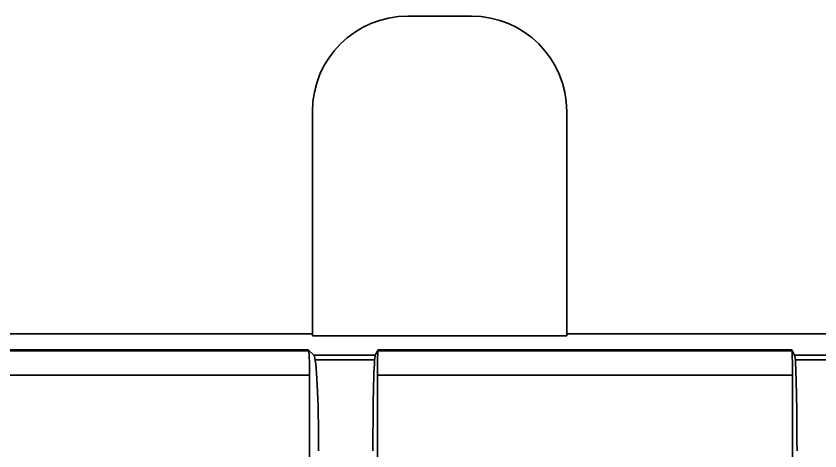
# Model space of a CAD drawing. Header units: millimetres. Extents: x 158 to 1533, y 732 to 1642.
# Drawn here: x 556.93 to 582.23, y 1050.97 to 1064.65 of the extents above; entities that cross this region are included whole.
import ezdxf

# ---------------------------------------------------------------- set-up
doc = ezdxf.new("R2010")
doc.units = ezdxf.units.MM
doc.layers.add('1', color=7, linetype='Continuous', true_color=0xffffff)

msp = doc.modelspace()

# ---------------------------------------------------------------- linework, layer by layer
at = {"layer": '1', "color": 7, "linetype": 'Continuous', "lineweight": 35}
for p, q in [((571.257, 1064.655), (569.257, 1064.655)), ((566.257, 1061.655), (566.257, 1054.655)), ((574.257, 1054.655), (574.257, 1061.655)), ((566.257, 1054.655), (549.257, 1054.655)), ((566.257, 1054.592), (566.257, 1054.655)), ((574.257, 1054.592), (566.257, 1054.592)), ((574.257, 1054.655), (574.257, 1054.592)), ((583.559, 1054.655), (574.257, 1054.655)), ((480.615, 1054.117), (566.137, 1054.117)), ((480.626, 1054.157), (566.126, 1054.157)), ((566.3, 1053.983), (566.126, 1054.157)), ((566.3, 1053.983), (568.233, 1053.983)), ((568.233, 1053.983), (568.321, 1054.157)), ((568.315, 1054.117), (581.348, 1054.117)), ((568.321, 1054.157), (581.343, 1054.157)), ((581.43, 1053.983), (581.343, 1054.157)), ((581.43, 1053.983), (583.363, 1053.983)), ((568.212, 1053.833), (566.342, 1053.833)), ((583.322, 1053.833), (581.451, 1053.833)), ((566.166, 1053.354), (480.586, 1053.354)), ((566.166, 1048.416), (566.166, 1053.354)), ((581.363, 1053.354), (568.301, 1053.354)), ((568.301, 1053.354), (568.301, 1048.416)), ((581.363, 1053.354), (581.363, 1048.416))]:
    msp.add_line(p, q, dxfattribs=at)
for centre, start, end in [((569.257, 1061.655), 90, 180), ((571.257, 1061.655), 0, 90)]:
    msp.add_arc(centre, 3, start, end, dxfattribs=at)
for centre, major_axis, ratio, start_param, end_param in [((566.123, 1053.354), (0, 0.804), 0.052408, 4.712389, 6.230825), ((566.292, 1050.972), (0, 3.015), 0.052408, 4.712389, 6.230825), ((568.237, 1050.972), (0, 3.015), 0.026186, 0.05236, 1.570796), ((568.322, 1053.354), (0, 0.804), 0.026186, 0.05236, 1.570796), ((581.342, 1053.354), (0, 0.804), 0.026186, 4.712389, 6.230825), ((581.426, 1050.972), (0, 3.015), 0.026186, 4.712389, 6.230825)]:
    msp.add_ellipse(centre, major_axis=major_axis, ratio=ratio, start_param=start_param, end_param=end_param, dxfattribs=at)

doc.saveas('drawing.dxf')
